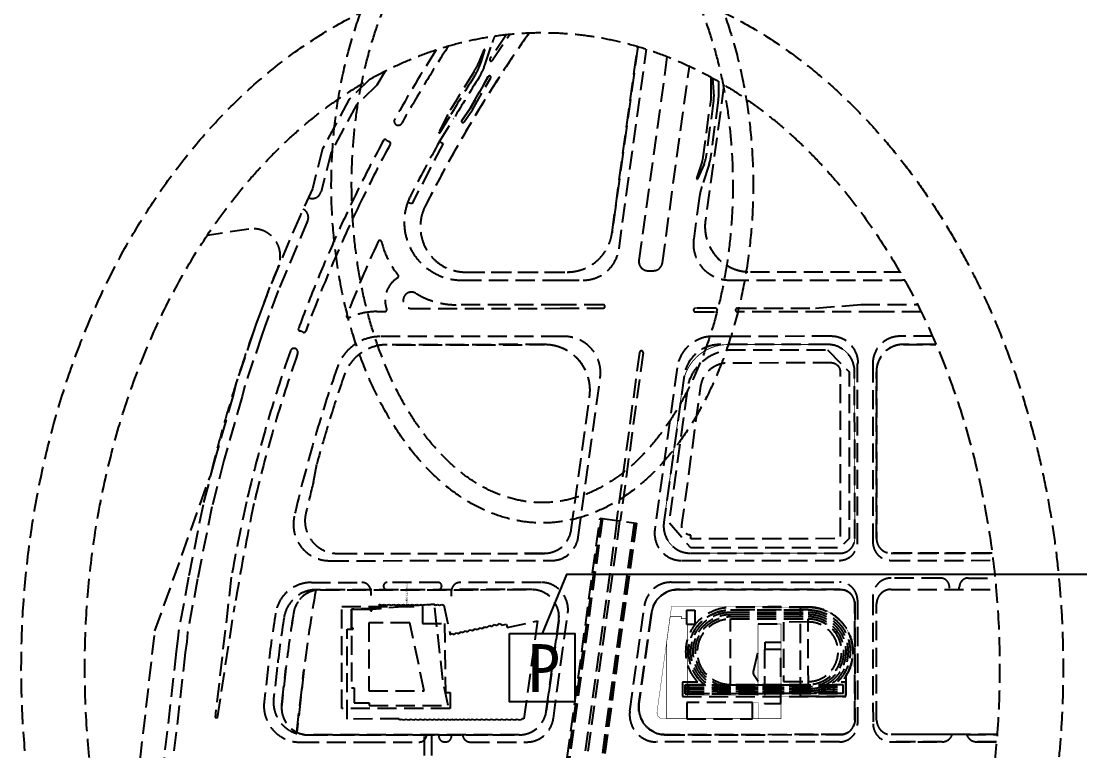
# Model space of a CAD drawing. Extents: x -284868 to 304789, y -137694 to 137894.
# Drawn here: x 60279 to 64446, y -90116 to -87243 of the extents above; entities that cross this region are included whole.
import ezdxf

# ---------------------------------------------------------------- set-up
doc = ezdxf.new("R2010")
doc.units = 0
doc.linetypes.add('DASH', pattern=[0.35, 0.25, -0.1])
doc.layers.get('0').update_dxf_attribs({"linetype": 'CONTINUOUS'})
for name, color, linetype in [('EM-插座', 240, 'CONTINUOUS'), ('P-平面家具', 3, 'CONTINUOUS'), ('WIRE-照明', 130, 'CONTINUOUS')]:
    doc.layers.add(name, color=color, linetype=linetype)
doc.styles.add('宋体', font='')
doc.styles.get('宋体').set_extended_font_data('SimSun')

# ---------------------------------------------------------------- blocks, each defined once
blk = doc.blocks.new('A$C55573B10')
at = {"ltscale": 5}
blk.add_lwpolyline([(0, 1.152), (1.097, 1.152), (1.097, 0), (0, 0)], close=True, dxfattribs=at)
at = {"style": '宋体'}
blk.add_text('P', height=0.804, dxfattribs=at).set_placement((0.305, 0.169))
blk = doc.blocks.new('A$Cc0ea1f79')
at = {"layer": 'P-平面家具', "color": 251, "linetype": 'DASH', "ltscale": 300}
for p, q in [((-2019.4, 900.2, -60.7), (-1948.9, 887.4, -60.7)), ((-679, 404.2), (-588.2, 347.8)), ((-601.6, 307.8, -60.7), (-554, 274.9, -60.7)), ((-595.5, 316.7, -60.7), (-548.3, 284, -60.7)), ((-554, 274.9, -60.7), (-428.5, 202.9, -60.7)), ((-548.3, 284, -60.7), (-423.1, 212.2, -60.7)), ((-2162.5, -237.4, -60.7), (-3417.4, -64.9, -60.7)), ((-2161.6, -231.4, -60.7), (-3416.6, -58.9, -60.7)), ((-2170.2, -294, -60.7), (-3425.2, -121.5, -60.7)), ((-2171.7, -304.6, -60.7), (-3426.6, -132.1, -60.7)), ((-2180.3, -367.2, -60.7), (-3435.3, -194.7, -60.7)), ((-2179.5, -361.2, -60.7), (-3434.4, -188.7, -60.7)), ((-1510.8, -397.3, -60.7), (-2172, -306.4, -60.7)), ((-2577.8, -849.3, -60.7), (-2577.7, -939.3, -60.7)), ((-2468.5, -1301.4), (-2970.3, -1301.7)), ((-2397, -1566.9), (-2397.1, -1372.8)), ((-3041.5, -1787.7), (-3041.5, -1710.6)), ((-3041.5, -1710.6), (-3041.5, -1787.7))]:
    blk.add_line(p, q, dxfattribs=at)
at = {"layer": 'P-平面家具', "color": 251, "linetype": 'DASH', "ltscale": 300, "extrusion": (0, 0, -1)}
for p, q in [((-2852.2, -562.3, -60.7), (-2817.4, -562.3, -60.7)), ((-2852.2, -576.6, -60.7), (-2817.4, -576.6, -60.7)), ((-2843.5, -562.3, -60.7), (-2843.2, -1183.7, -60.7)), ((-2834.8, -562.3, -60.7), (-2834.4, -1183.7, -60.7)), ((-2826.1, -562.3, -60.7), (-2825.7, -1183.7, -60.7)), ((-2817.3, -741.3, -60.7), (-2557.3, -741.2, -60.7)), ((-2817.3, -741.3, -60.7), (-2817.1, -1024.8, -60.7)), ((-2557.3, -741.2, -60.7), (-2557.1, -1047.1, -60.7)), ((-2852, -1005.2, -60.7), (-2817.1, -1005.2, -60.7)), ((-2817.1, -1047.2, -60.7), (-2557.1, -1047.1, -60.7)), ((-2851.9, -1148, -60.7), (-2817, -1148, -60.7)), ((-2851.9, -1183.7, -60.7), (-2817, -1183.7, -60.7))]:
    blk.add_line(p, q, dxfattribs=at)
at = {"layer": 'P-平面家具', "color": 251, "linetype": 'DASH', "ltscale": 300, "elevation": -60.7}
for points in [[(-3427.7, 1618.3), (-2604.7, 1524)], [(-434.8, 679.2), (-435.1, 679.4), (-512.4, 759.4), (-708, 864.3), (-864.9, 904.6), (-970.8, 953.2), (-1252.2, 1072.7), (-1394.9, 1125.2), (-1429.8, 1137.6), (-1628.8, 1204.3), (-1673.1, 1215.6), (-1925.2, 1287.4), (-2108.2, 1335), (-2393.8, 1391.5), (-2606.9, 1431.7), (-2634.4, 1433.9), (-2686.1, 1440.2), (-3427.8, 1525.2)], [(-2604.7, 1524), (-1997.7, 1307.2)], [(-1023.3, 1154), (-1048.2, 1318.6)], [(-2751.9, 1008.8), (-2895.2, 1025.2)], [(-3014.5, 918.7), (-3014, 90.2)], [(-2442.6, 41.2), (-2443.1, 872.6)], [(-2300.2, 802.9), (-2299.7, -8)], [(-1478.6, 574.3), (-1478.3, -9.4)], [(-679.1, 404), (-686.8, 390.3), (-924.1, 513.3), (-918.2, 529.6)], [(-3200, 462.5), (-3000.7, 463.1)], [(-3199.9, 433.9), (-3000.6, 434.5)], [(-1192.7, 301.2), (-1192.5, -98)], [(-2921.5, -15.9), (-2564.3, -65)], [(-3416.1, -55.3), (-2161.2, -227.8), (-2180.8, -370.8), (-3435.7, -198.3), (-3464.7, -194.3)], [(-2207.1, -114.1), (-1681.1, -186.4)], [(-305, -375.6), (-1038.2, -274.8)], [(-455.9, -715.3), (-989.2, -642)], [(-1348.8, -1490.7), (-1348.9, -1320.7), (-1349.2, -767.7)], [(-1334.9, -767.7), (-1334.7, -1074.8), (-1320.4, -1253.4), (-1320.2, -1476.6)], [(-1192.1, -819), (-1191.7, -1404.2)], [(-2511.5, -1015.7), (-2511.5, -992)], [(-3013, -1670.1), (-3012.9, -1790)]]:
    blk.add_lwpolyline(points, dxfattribs=at)
at = {"layer": 'P-平面家具', "color": 251, "linetype": 'DASH', "ltscale": 300}
for points in [[(-945, 941.3), (-945.1, 941.1, -0.405429), (-991.5, 923.2), (-1265.4, 1039.5), (-1407.1, 1091.6), (-1441.4, 1103.8), (-1638.9, 1170), (-1682.4, 1181.2), (-1934.6, 1252.9), (-2116.2, 1300.2), (-2400.6, 1356.4), (-2611.7, 1396.2), (-2647.8, 1399.2), (-2690.2, 1404.8), (-3411.3, 1487.4, -0.430306), (-3430, 1512.3), (-3427.8, 1525.2)], [(-2743.6, 1078.3), (-2883.9, 1094.4, 0.448246), (-3043.1, 952.4), (-3042.9, 691.3), (-3042.8, 486, 0.381966), (-3014.2, 454.1)], [(-2535.1, 1049.5, -0.369023), (-2414.5, 908.5), (-2414.3, 709.9, -0.410161), (-2449.5, 674.2), (-2465.6, 674)], [(-2153.8, 975.7, 0.482348), (-2328.7, 836.4), (-2328.2, -35.8, 0.374582), (-2235.6, -141.9), (-1608.3, -228.1, 0.454987), (-1446, -86.5), (-1446, -70.6), (-1446.4, 637.2, 0.318471), (-1566, 805.6)], [(-401.8, 617.7), (-457.5, 651.2), (-534.2, 730.6), (-721.1, 830.8), (-876.1, 870.6), (-876.1, 870.6, -0.471243), (-899.5, 920.5)], [(-2442.7, 409.9, 1), (-2414.2, 409.9), (-2414.3, 610.5, 1), (-2442.9, 610.5)], [(-892.9, 518.6, 0.559571), (-1224.8, 314.6), (-1224.6, -70.5), (-1224.6, -160.7, 0.374582), (-1101.2, -302.2), (-315.8, -410.1)], [(-3014.2, 408.6), (-3024.3, 406.5, 0.354118), (-3041.3, 385.5), (-3041.3, 378.5, 0.476976), (-3015.4, 357.6), (-3014.1, 357.8)], [(-3014.1, 314), (-3017.2, 313.4, 0.354118), (-3042.7, 281.9), (-3042.5, 62.4, 0.374582), (-2950, -43.7), (-2535.7, -100.6, 0.454987), (-2413.9, 5.6), (-2414.1, 322.2, 0.414235), (-2449.9, 357.9), (-2468.7, 357.9)], [(-426.7, 248.8, 0.06308), (-378, 225.8), (-288.3, 196.6, -0.031121), (-263.5, 186.8, -0.031121)], [(-1552.5, -1243.7, 0.414214), (-1445.4, -1136.5), (-1445.7, -737.7), (-1445.7, -672, 0.374582), (-1569.1, -530.6), (-2206.2, -443, 0.454987), (-2327.9, -549.2), (-2327.5, -1169.1, 0.414214), (-2256.1, -1240.5), (-1552.5, -1240.1)], [(-443, -693.5), (-505, -693.5, -0.034174), (-514.7, -692.8), (-755.6, -659.7, -0.045361), (-768.2, -656.8), (-856.4, -627.7, 0.045361), (-894.2, -619), (-1061.9, -596, 0.454987), (-1224.2, -737.6), (-1223.8, -1414.9, 0.024433), (-1223.3, -1425.4, 0.024433)], [(-1445.2, -1535.4), (-1445.3, -1407.9, 0.414214), (-1552.5, -1300.8), (-2256, -1301.2, 0.414214), (-2327.4, -1372.7), (-2327.2, -1774.1)], [(-2443, -1641.4), (-2432.6, -1641.4, -0.414214), (-2396.9, -1677.1), (-2396.8, -1781.9)]]:
    blk.add_lwpolyline(points, format="xyb", dxfattribs=at)
at = {"layer": 'P-平面家具', "color": 251, "linetype": 'DASH', "ltscale": 300, "elevation": -60.7}
for points in [[(-1314.9, 1095.8, 0.030348), (-1997.7, 1307.2)], [(-2945.7, 1287.4), (-2946.7, 1278.1), (-2506.4, 1210, -0.010377), (-2103.3, 1134.5)], [(-2096.4, 1164.1, 0.008823), (-2393.8, 1223.7), (-2945.7, 1287.4)], [(-1145.1, 1032, 0.504773), (-1023.3, 1154)], [(-1169.7, 1038.8, 0.006621), (-1314.9, 1095.8)], [(-2747.6, 1042.8), (-2871.2, 1057, 0.448246), (-3014.5, 929.2), (-3014, 90.2, 0.374582), (-2921.4, -15.9), (-2564.3, -65, 0.454987), (-2442.5, 41.2), (-2443, 889, 0.369609), (-2551.9, 1016)], [(-2895.2, 1025.2, 0.448244), (-3014.5, 918.7)], [(-2751.8, 1008.8), (-2895.1, 1025.2, 0.448244), (-3014.5, 918.7)], [(-2533.3, 978.4, -0.320429), (-2444.6, 890.9, 0.014791), (-2760.1, 937.8), (-3003.7, 965.8, -0.317837), (-2895.2, 1025.2), (-2751.9, 1008.8, -0.010098), (-2533.3, 978.4)], [(-2533.3, 978.4, 0.010098), (-2751.9, 1008.8)], [(-2444.6, 890.9, -0.042863), (-2443.1, 872.6), (-2442.6, 41.2, -0.454985), (-2564.3, -65), (-2921.5, -15.9, -0.374581), (-3014, 90.2), (-3014.5, 918.7, -0.114147), (-3003.7, 965.8), (-2760.1, 937.8, -0.014791), (-2444.6, 890.9)], [(-2443.1, 872.6, 0.368352), (-2533.3, 978.4)], [(-2142.2, 930.5, 0.483551), (-2300.1, 805.2), (-2299.6, -8, 0.374582), (-2207.1, -114.1), (-1681.1, -186.4, 0.350521), (-1489.6, -72.2, 0.090097), (-1478.2, -9.4), (-1478.6, 610.6, 0.319585), (-1598.8, 779.2)], [(-1363.4, 769.8, 0.677964), (-1372.5, 760.1, -0.109817), (-1348.2, 651.2), (-1348.2, 619, 0.519449), (-1338.7, 612.3, -0.357063), (-1215, 568.5, 0.457355), (-1204.3, 566.7, -0.113426), (-1073.4, 632.3, 0.710958), (-1072.1, 645.7)], [(-303.2, 369.3, 0.015551), (-606.7, 552.6, -1), (-591, 580.6, -0.013877), (-318, 417)], [(-933.7, 460.8, 0.558959), (-1192.7, 301.2)], [(-251, 51.2, 0.036471), (-933.7, 460.8)], [(-337, 110.6, 0.031685), (-933.6, 460.8)], [(-572.9, 371.9), (-642, 407.2, 0.959326), (-644.1, 403.5), (-578.3, 362.7)], [(-1192.7, 305.9), (-1192.4, -98, 0.374582), (-1038.2, -274.8), (-305, -375.5)], [(-418.9, 265, 0.062981), (-370.3, 242.1), (-319.7, 225.7, 0.968604), (-318.3, 229.7), (-366.5, 248.9, -0.047545), (-402.7, 267.4)], [(-257.7, 141.1), (-353.7, 205.6, 0.414214), (-361.2, 204.2, 0.414214), (-359.7, 196.7), (-256.3, 127.3)], [(-257.7, 141.1), (-353.7, 205.6, 0.414214), (-361.2, 204.2, 0.414214), (-359.7, 196.7), (-256.3, 127.3)], [(-3014, 90.2, 0.374582), (-2921.5, -15.9)], [(-2564.3, -65, 0.454987), (-2442.6, 41.2)], [(-2299.7, -8, 0.374582), (-2207.1, -114.1)], [(-1681.1, -186.4, 0.454987), (-1478.3, -9.4)], [(-1192.5, -98, 0.374582), (-1038.2, -274.8)], [(-1510.8, -397.3, 1), (-1508.8, -383.1), (-2170, -292.2)], [(-344.7, -490.9), (-1146.6, -380.6, 0.455554), (-1187.2, -416.1), (-1187.1, -437.7, 0.374047), (-1156.3, -473), (-383, -579.3)], [(-429.5, -669.7), (-501.9, -675, -0.052394), (-516.8, -674.5), (-748.1, -642.7, -0.069738), (-767.2, -637.3), (-825.5, -611.6, -0.952553), (-824.2, -608.3), (-761.8, -628.8, 0.045361), (-749.2, -631.7), (-512.8, -664.2, 0.034174), (-503, -664.9), (-426.8, -664.9)], [(-989.2, -642, 0.454987), (-1192.1, -819)], [(-455.9, -715.3), (-989.1, -642, 0.318729), (-1172.4, -737.5, 0.119002), (-1192, -819), (-1191.7, -1404.2, 0.007712), (-1191.6, -1407.5, 0.007712)], [(-3012.9, -1790), (-3013.2, -1373.1, -0.414214), (-2956.1, -1315.9), (-2498.9, -1315.7)], [(-3013, -1613.8), (-3013.1, -1373.1, -0.414214), (-2956, -1315.9), (-2498.9, -1315.7, -0.414214), (-2441.7, -1372.8), (-2441.5, -1786.2)], [(-2498.9, -1315.7, -0.220954), (-2455.3, -1335.9, -0.177054), (-2441.8, -1372.8), (-2441.5, -1786.2)], [(-1477.3, -1549.3), (-1477.4, -1422.2, 0.414214), (-1584.6, -1315.1), (-2241.7, -1315.5, 0.414214), (-2298.9, -1372.7), (-2298.6, -1770.4)], [(-2298.7, -1770.4), (-2298.9, -1372.7, -0.41421), (-2241.8, -1315.5), (-1584.6, -1315.2)], [(-1584.6, -1315.2, -0.414213), (-1477.4, -1422.2), (-1477.4, -1549.3)]]:
    blk.add_lwpolyline(points, format="xyb", dxfattribs=at)
for points in [[(-674.6, 624.7, -0.438973), (-672.1, 614.5, 0.04253), (-679.1, 601.4, -0.439702), (-689.1, 598, 0.011008), (-912.5, 712.5, 0.024454), (-1425.3, 930.9, -0.437142), (-1429.3, 940.6, 0.042938), (-1424.3, 954.6, -0.442015), (-1414.9, 959.5, -0.035477)], [(-1321.3, 338.1, -0.138701), (-1276.1, 498, 1.322073), (-1335.7, 514.8), (-1335.3, -70.6), (-1335.2, -239.4, 1), (-1320.9, -239.4), (-1321, -70.6)], [(-601.6, 307.8), (-554, 274.9), (-428.5, 202.9, 0.414214), (-421.2, 204.9, 0.414214), (-423.1, 212.2), (-548.3, 284), (-595.5, 316.7, 0.414214), (-603, 315.3, 0.414214)], [(-2442.2, -535.6, 0.374582), (-2534.7, -429.6), (-2891.9, -380.5, 0.454987), (-3013.7, -486.7), (-3013.3, -1173.1, 0.414214), (-2956.1, -1230.2), (-2498.9, -1230, 0.414214), (-2441.8, -1172.8)], [(-1477.6, -1122.2), (-1477.8, -699.3, 0.374582), (-1601.2, -557.9), (-2177.6, -478.6, 0.454987), (-2299.3, -584.9), (-2299, -1172.7, 0.414214), (-2241.8, -1229.8), (-1584.7, -1229.4, 0.414214)], [(-1349.3, -682, 1), (-1335, -682), (-1335, -602.7, 1), (-1349.3, -602.7)], [(-2804.3, -950.1), (-2804.2, -1047.3, 0.999529), (-2569.9, -1047.1), (-2570, -950)], [(-2862.7, -1015.9), (-2511.5, -1015.7), (-2511.5, -1047, -0.595026), (-2782.7, -1194.4), (-2862.6, -1194.5)]]:
    blk.add_lwpolyline(points, format="xyb", close=True, dxfattribs=at)
for points in [[(-2951.8, 767.7), (-2598.3, 768), (-2598.3, 743.8), (-2593.9, 743.8), (-2593.7, 750.6), (-2518.9, 750.6), (-2518.9, 675.7), (-2525.7, 675.7), (-2525.7, 671.2), (-2518.9, 671.2), (-2517.4, 637), (-2500.2, 641.5), (-2504.1, 632.3), (-2500.6, 621.6), (-2504, 613.6), (-2500.6, 602.8), (-2504, 594.8), (-2500.6, 584.1), (-2504, 576.1), (-2500.6, 565.3), (-2504, 557.3), (-2500.6, 546.6), (-2504, 538.6), (-2500.6, 529), (-2504, 521), (-2500.6, 511.4), (-2504, 503.4), (-2500.6, 493.8), (-2504, 485.7), (-2500.6, 476.2), (-2503.6, 469.1), (-2500.6, 460.1), (-2501.8, 448.5), (-2500.5, 444), (-2501, 437.9), (-2499.9, 424.6), (-2502.2, 423.9), (-2503.9, 419.9), (-2500.5, 411.9), (-2503.9, 403.9), (-2500.5, 394.7), (-2503.9, 386.7), (-2621.1, 361.7), (-2615.6, 354.5), (-2619, 346.5), (-2612.1, 337), (-2615.5, 329), (-2608.4, 319.6), (-2611.8, 311.6), (-2604.7, 302.2), (-2608.1, 294.1), (-2600.6, 283), (-2604, 275), (-2596.6, 263.9), (-2600, 255.9), (-2592.5, 244.8), (-2595.9, 236.7), (-2588.4, 225.6), (-2591.8, 217.6), (-2584.3, 206.5), (-2587.7, 198.5), (-2580.2, 187.4), (-2583.6, 179.3), (-2576.2, 168.2), (-2579.6, 160.2), (-2582, 159.7), (-2578.1, 141.2), (-2591.3, 138.4), (-2565.8, 18.4), (-2951.4, 72.4), (-2951.4, 80.9), (-2953.8, 80.4), (-2956.1, 87.3), (-2953.8, 100.4), (-2956.1, 107.3), (-2953.8, 120.4), (-2956, 127), (-2953.9, 140.4), (-2956.1, 147.3), (-2953.9, 160.4), (-2956.1, 167.3), (-2953.9, 180.4), (-2956.1, 187.3), (-2953.9, 200.4), (-2956.1, 207.3), (-2953.9, 220.4), (-2956.1, 227), (-2953.9, 238.6), (-2956.1, 245.5), (-2953.9, 256.9), (-2956.2, 263.7), (-2953.9, 275.1), (-2956.2, 281.9), (-2953.9, 290.8), (-2956.2, 297.6), (-2954, 307.9), (-2956.1, 315), (-2954, 324), (-2956.2, 330.8), (-2954, 340.1), (-2956, 347.8), (-2954, 356.1), (-2956.2, 363), (-2954, 372.2), (-2956.2, 379), (-2954, 389.8), (-2956.2, 396.6), (-2954, 407.4), (-2956.2, 414.3), (-2954, 425), (-2956.2, 431.9), (-2954, 442.6), (-2956.3, 449.5), (-2954, 461.4), (-2956.1, 467.8), (-2954.1, 480.1), (-2956.3, 487), (-2954.1, 498.9), (-2956.3, 505.7), (-2954.1, 517.6), (-2956.3, 524.5), (-2954.1, 536.4), (-2956.3, 543.2), (-2954.1, 555.1), (-2956.3, 562), (-2951.7, 563)], [(-2847.2, 381.3), (-2847.2, 362.9), (-2910.7, 362.9), (-2911, 788.5), (-2509.6, 788.7), (-2509.4, 470.9), (-2576.2, 470.8), (-2576.1, 384.4)], [(-2887.9, 739.9), (-2887.8, 681.7), (-2898.2, 681.7), (-2898, 370.3), (-2797.2, 391.3), (-2499.8, 423.9), (-2517.4, 637), (-2518.9, 750.6), (-2829.6, 750.4), (-2829.6, 739.9)], [(-2840.6, 682.5), (-2840.5, 464.1), (-2573.3, 521.6), (-2573.4, 682.6)], [(-2580.1, -568.6), (-2523, -568.6), (-2522.9, -600.3), (-2580.1, -600.4)]]:
    blk.add_lwpolyline(points, close=True, dxfattribs=at)
at = {"layer": 'P-平面家具', "color": 251, "linetype": 'DASH', "ltscale": 300}
for points in [[(-2413.3, -1169.2, -0.414214), (-2484.6, -1240.7), (-2970.4, -1240.9, -0.414214), (-3041.8, -1169.6), (-3041.9, -1073.1), (-3042, -873.1), (-3042.2, -451, -0.454987), (-2920.5, -344.8), (-2506.2, -401.8, -0.374582), (-2413.6, -507.8), (-2413.4, -872.8), (-2413.3, -1072.8)], [(-3013, -1613.8, -0.317837), (-3041.6, -1573.4), (-3041.7, -1373.1), (-3041.6, -1573.4, 0.317837)]]:
    blk.add_lwpolyline(points, format="xyb", close=True, dxfattribs=at)
at = {"layer": 'P-平面家具', "color": 251, "linetype": 'DASH', "ltscale": 300, "elevation": -60.7, "flags": 128}
for points in [[(-3013.3, -1173.1), (-3013.4, -1016), (-3013.5, -797.6), (-3013.7, -486.7, -0.454987), (-2892, -380.5), (-2534.8, -429.6, -0.374582), (-2442.2, -535.6), (-2442.1, -825.3), (-2442, -1015.6), (-2441.9, -1172.8, -0.414214), (-2499, -1230), (-2956.1, -1230.2, -0.414214)], [(-1499, -1122.2), (-1584.7, -1208), (-2241.9, -1208.4), (-2277.6, -1172.7), (-2277.9, -584.9), (-2180.5, -499.9), (-1635, -574.9, -0.306828), (-1499.3, -730.5), (-1499, -1122.2, 0)]]:
    blk.add_lwpolyline(points, format="xyb", close=True, dxfattribs=at)
at = {"layer": 'P-平面家具', "color": 251, "linetype": 'DASH', "ltscale": 300, "extrusion": (0, 0, -1), "const_width": 1.43, "elevation": 60.7}
blk.add_lwpolyline([(2862.7, -939.5), (2950.6, -939.5), (2950.8, -491.7, -0.00001), (2950.8, -475.2, 0.216795), (2942.8, -457.4, 0.218249), (2923.9, -451.8), (2507.3, -509.1), (2507, -939.3), (2511.6, -939.3), (2511.5, -1047, 0.595027), (2782.7, -1194.4), (2862.6, -1194.5), (2862.7, -939.5)], format="xyb", dxfattribs=at)
at = {"layer": 'P-平面家具', "color": 251, "linetype": 'DASH', "ltscale": 300, "extrusion": (0, 0, -1), "elevation": 60.7}
for points, const_width in [([(2950.8, -489.5), (2950.6, -939.5), (2577.7, -939.3), (2577.8, -849.3), (2860.6, -849.5), (2860.8, -570.9), (2580.1, -570.7), (2580.1, -600.4), (2522.9, -600.3), (2523, -568.6), (2556.5, -568.6), (2556.5, -547.1), (2548, -547.1), (2548, -503.5), (2635.4, -491.5), (2650.8, -489.3), (2950.8, -489.5)], 2.14), ([(2950.6, -828.1), (2888.5, -828), (2888.5, -849.5), (2950.6, -849.5)], 1.43)]:
    blk.add_lwpolyline(points, dxfattribs=dict(at, const_width=const_width))
at = {"layer": 'P-平面家具', "color": 251, "linetype": 'DASH', "ltscale": 300, "const_width": 0.0714, "elevation": -60.7}
blk.add_lwpolyline([(-2635.4, -491.5), (-2635.4, -570.8), (-2523, -568.6), (-2507.2, -568.5), (-2507.1, -509), (-2635.4, -491.5)], dxfattribs=at)
at = {"layer": 'P-平面家具', "color": 251, "linetype": 'DASH', "ltscale": 300, "elevation": -60.7}
for const_width in [3.57, 0.714, 0.714]:
    blk.add_lwpolyline([(-1477.6, -1122.2, -0.414214), (-1584.7, -1229.4), (-2241.8, -1229.8, -0.414214), (-2299, -1172.7), (-2299.4, -584.9, -0.454987), (-2177.6, -478.7), (-1632.1, -553.6, -0.374582), (-1477.8, -730.5)], format="xyb", close=True, dxfattribs=dict(at, const_width=const_width))
at = {"layer": 'P-平面家具', "color": 251, "linetype": 'DASH', "ltscale": 300, "extrusion": (0, 0, -1), "elevation": 60.7}
for points in [[(2950.8, -568.8), (2950.6, -828.1), (2886.4, -828), (2886.5, -568.8), (2950.8, -568.8)], [(2851.9, -1183.7), (2852.2, -562.3)], [(2817.4, -562.3), (2817, -1183.7)], [(3013.6, -736.9), (3013.6, -736.9)], [(2890.6, -875.2), (2890.6, -939.5), (2677.7, -939.4), (2677.8, -875.1), (2890.6, -875.2)], [(2677.7, -939.4), (2677.8, -877.2), (2649.2, -877.2), (2649.1, -939.3)]]:
    blk.add_lwpolyline(points, dxfattribs=at)
blk.add_lwpolyline([(2806.7, -551.6), (2862.9, -551.6), (2862.6, -1194.5), (2806.3, -1194.4), (2806.3, -1176, -0.654368), (2511.5, -1047), (2511.7, -741.2, -0.654369), (2806.6, -612.5)], format="xyb", close=True, dxfattribs=at)
for points in [[(2817.4, -562.3), (2852.2, -562.3), (2851.9, -1183.7), (2817, -1183.7), (2817, -1148.6, -0.713631), (2522.2, -1047), (2522.4, -741.2, -0.713631), (2817.3, -639.9), (2817.4, -562.3)], [(2852.1, -741.3, 1), (2522.4, -741.2), (2522.2, -1047, 0.99953), (2851.9, -1047.4), (2852.1, -741.4)], [(2843.4, -741.3, 1), (2531.1, -741.2), (2530.9, -1047.1, 0.99953), (2843.2, -1047.4), (2843.4, -741.4)], [(2834.7, -741.3, 1), (2539.8, -741.2), (2539.7, -1047.1, 0.99953), (2834.5, -1047.4), (2834.7, -741.4)], [(2826, -741.3, 1), (2548.5, -741.2), (2548.4, -1047.1, 0.99953), (2825.8, -1047.4), (2826, -741.4)], [(2817.3, -741.3, 1), (2557.3, -741.2), (2557.1, -1047.1, 0.99953), (2817.1, -1047.3), (2817.3, -741.3)], [(2557.3, -741.2, -1), (2817.3, -741.3)], [(2804.6, -849.4), (2780.1, -834.6, 0.193236), (2764.4, -832), (2686, -849.4)]]:
    blk.add_lwpolyline(points, format="xyb", dxfattribs=at)
at = {"layer": 'P-平面家具', "color": 251, "linetype": 'DASH', "ltscale": 300, "elevation": -60.7, "flags": 128}
blk.add_lwpolyline([(-1549, -1136.6, -0.414213), (-1584.7, -1172.3), (-2241.9, -1172.7), (-2242.2, -584.8), (-2227.9, -584.8, -0.454987), (-2187.3, -549.4), (-1641.8, -624.4, -0.374582), (-1549.3, -730.5), (-1549, -1136.6)], format="xyb", dxfattribs=at)
at = {"layer": 'P-平面家具', "color": 251, "linetype": 'DASH', "ltscale": 300}
for centre, radius, start, end in [((-3400.9, -4417.7, -60.7), 5701.8, 70.6644, 76.8465), ((-3400.9, -4417.7, -60.7), 5732.1, 70.66441, 76.8465), ((-3395.7, -4417.4, -60.7), 5498.6, 81.172, 83.2325), ((-3395.7, -4417.4), 5534.3, 81.0538, 83.2325), ((-3395.7, -4417.4, -60.7), 5464.3, 80.9185, 83.2328), ((-2550.2, 872.6, -60.7), 107.1, 0.033, 80.9185), ((-3395.7, -4417.4), 5534.3, 70.6936, 77.032), ((-1508, 976.8, -60.7), 15.2, 250.6644, 70.6644), ((-3395.7, -4417.4, -60.7), 5492.9, 75.4887, 76.8084), ((-3395.7, -4417.4, -60.7), 5498.6, 70.9254, 74.7444), ((-3400.9, -4417.7, -60.7), 5573.2, 65.3014, 68.5572), ((-3395.7, -4417.4), 5534.3, 60.601, 63.1125), ((-1014.1, 301.3, -60.7), 178.6, 63.2194, 180.033), ((-3395.7, -4417.4), 5530.7, 57.5319, 59.4927), ((-3395.7, -4417.4, -60.7), 5548.6, 57.5544, 59.4875), ((-3395.7, -4417.4, -60.7), 5559.3, 57.4265, 59.485), ((-598.6, 312.2, -60.7), 5.36, 145.3371, 235.3371), ((-598.6, 312.2, -60.7), 5.36, 55.3371, 145.3371), ((-425.8, 207.6, -60.7), 5.36, 330.1603, 60.1603), ((-425.8, 207.6, -60.7), 5.36, 240.1603, 330.1603), ((-3395.7, -4417.4, -60.7), 5464.3, 54.8653, 55.9601), ((-1342.1, -767.7, -60.7), 7.14, 0.033, 180.033), ((-2970.3, -1373.1), 71.4, 90.033, 180.033), ((-2468.5, -1372.8), 71.4, 0.033, 90.033), ((-2432.7, -1566.9), 35.7, 263.7293, 0.033), ((-2998.7, -1710.5), 42.9, 109.5042, 180.033)]:
    blk.add_arc(centre, radius, start, end, dxfattribs=at)
at = {"layer": 'P-平面家具', "color": 251, "linetype": 'DASH', "ltscale": 300, "extrusion": (0, 0, -1)}
blk.add_arc((2687.1, -1047.1, 60.7), 130, 179.9671, 359.9671, dxfattribs=at)
at = {"layer": 'P-平面家具', "color": 251, "linetype": 'DASH', "ltscale": 300}
blk.add_ellipse((-2750, 0), major_axis=(-2500, 0), ratio=0.72, dxfattribs=at)
at = {"layer": 'P-平面家具', "linetype": 'DASH', "ltscale": 300}
blk.add_ellipse((-850, 0), major_axis=(1250, 0), ratio=0.6, dxfattribs=at)
for points, knots in [([(-5500, 0), (-5500, -37.8), (-5498.6, -75.6), (-5492, -165.5), (-5485.5, -217.5), (-5467.4, -320.8), (-5455.7, -372.2), (-5427.3, -473.8), (-5410.5, -524.1), (-5372.1, -623.3), (-5350.4, -672.2), (-5302.5, -768.3), (-5276.1, -815.6), (-5219, -908.1), (-5188.3, -953.5), (-5122.5, -1042), (-5087.5, -1085.2), (-5013.6, -1169.3), (-4974.7, -1210.2), (-4875.3, -1306.9), (-4812.8, -1361.5), (-4681, -1465), (-4611.7, -1513.9), (-4466.9, -1606), (-4391.5, -1649.1), (-4235.3, -1729.1), (-4154.7, -1766), (-3988.8, -1833.3), (-3903.7, -1863.7), (-3729.9, -1917.8), (-3641.2, -1941.5), (-3461.2, -1982.1), (-3369.8, -1998.9), (-3185.4, -2025.6), (-3092.3, -2035.4), (-2905.2, -2047.9), (-2811.3, -2050.7), (-2623.5, -2049), (-2529.7, -2044.7), (-2343.1, -2028.8), (-2250.3, -2017.4), (-2066.7, -1987.5), (-1975.9, -1969.1), (-1797.1, -1925.3), (-1709.2, -1900), (-1537.1, -1842.8), (-1452.9, -1810.9), (-1289.2, -1740.6), (-1209.6, -1702.3), (-1056, -1619.4), (-981.9, -1574.9), (-840, -1480.2), (-772.2, -1429.9), (-643.6, -1323.8), (-582.8, -1268.1), (-469, -1151.6), (-416.1, -1090.8), (-327.6, -976.2), (-290.6, -923.1), (-222.8, -814.3), (-191.9, -758.5), (-136.8, -644.7), (-112.5, -586.6), (-70.8, -468.7), (-53.4, -408.9), (-25.7, -288.1), (-15.5, -227), (-2.3, -104.3), (0.6, -42.7), (-0.9, 80.5), (-5.3, 142.1), (-21.5, 264.5), (-33.2, 325.3), (-63.8, 445.7), (-82.6, 505.2), (-127.1, 622.3), (-152.8, 679.9), (-210.6, 792.8), (-242.7, 848), (-313, 955.8), (-351.2, 1008.3), (-433.3, 1110.3), (-477.1, 1159.7), (-570.1, 1255.2), (-619.2, 1301.3), (-722.2, 1389.9), (-776.2, 1432.3), (-888.5, 1513.5), (-946.8, 1552.2), (-1067.4, 1625.5), (-1129.7, 1660.2), (-1257.9, 1725.4), (-1323.7, 1755.9), (-1458.4, 1812.6), (-1527.2, 1838.8), (-1667.5, 1886.7), (-1739, 1908.5), (-1884, 1947.4), (-1957.6, 1964.6), (-2106.3, 1994.4), (-2181.4, 2006.9), (-2332.8, 2027.3), (-2409.1, 2035.1), (-2562.2, 2046.1), (-2639, 2049.1), (-2792.8, 2050.5), (-2869.7, 2048.9), (-3023.1, 2040.8), (-3099.6, 2034.3), (-3251.6, 2016.7), (-3327.2, 2005.6), (-3476.8, 1978.6), (-3550.9, 1962.7), (-3697.1, 1926.5), (-3769.2, 1906.1), (-3911, 1860.8), (-3980.7, 1835.9), (-4117.1, 1781.7), (-4183.9, 1752.5), (-4314.1, 1689.8), (-4377.4, 1656.3), (-4500.4, 1585.3), (-4559.9, 1547.8), (-4674.8, 1468.9), (-4730.1, 1427.6), (-4835.9, 1341.1), (-4886.5, 1296.1), (-4982.5, 1202.6), (-5028, 1154.1), (-5113.4, 1054), (-5153.3, 1002.4), (-5227.1, 896.3), (-5261.1, 841.8), (-5322.7, 730.3), (-5350.3, 673.4), (-5398.7, 557.4), (-5419.6, 498.4), (-5454.4, 378.9), (-5468.2, 318.4), (-5488.7, 196.4), (-5495.3, 135), (-5499.4, 49), (-5500, 24.5), (-5500, 0)], [0, 0, 0, 0, 0.052798, 0.052798, 0.12583, 0.12583, 0.198862, 0.198862, 0.271894, 0.271894, 0.344926, 0.344926, 0.417958, 0.417958, 0.49099, 0.49099, 0.564022, 0.564022, 0.637054, 0.637054, 0.742154, 0.742154, 0.847255, 0.847255, 0.952356, 0.952356, 1.057456, 1.057456, 1.162557, 1.162557, 1.267658, 1.267658, 1.372758, 1.372758, 1.477859, 1.477859, 1.58296, 1.58296, 1.68806, 1.68806, 1.793161, 1.793161, 1.898262, 1.898262, 2.003362, 2.003362, 2.108463, 2.108463, 2.213564, 2.213564, 2.318664, 2.318664, 2.423765, 2.423765, 2.528866, 2.528866, 2.633966, 2.633966, 2.720038, 2.720038, 2.806109, 2.806109, 2.89218, 2.89218, 2.978251, 2.978251, 3.064322, 3.064322, 3.150394, 3.150394, 3.236465, 3.236465, 3.322536, 3.322536, 3.408607, 3.408607, 3.494678, 3.494678, 3.580749, 3.580749, 3.666821, 3.666821, 3.752892, 3.752892, 3.838963, 3.838963, 3.925034, 3.925034, 4.011105, 4.011105, 4.097177, 4.097177, 4.183248, 4.183248, 4.269319, 4.269319, 4.35539, 4.35539, 4.441461, 4.441461, 4.527532, 4.527532, 4.613604, 4.613604, 4.699675, 4.699675, 4.785746, 4.785746, 4.871817, 4.871817, 4.957888, 4.957888, 5.04396, 5.04396, 5.130031, 5.130031, 5.216102, 5.216102, 5.302173, 5.302173, 5.388244, 5.388244, 5.474316, 5.474316, 5.560387, 5.560387, 5.646458, 5.646458, 5.732529, 5.732529, 5.8186, 5.8186, 5.904671, 5.904671, 5.990743, 5.990743, 6.076814, 6.076814, 6.162885, 6.162885, 6.248956, 6.248956, 6.283185, 6.283185, 6.283185, 6.283185]), ([(480, 0), (480, 19.4), (478.9, 38.8), (473.5, 86.9), (468, 115.4), (452.2, 171.9), (442, 199.9), (415.6, 258), (398.9, 288.1), (360.3, 346.7), (338.3, 375.2), (289.4, 430.4), (262.5, 457.1), (204.1, 508.2), (172.6, 532.7), (105.5, 579.2), (69.8, 601.2), (-5.1, 642.6), (-44.5, 661.9), (-126.4, 697.7), (-168.9, 714.1), (-260.9, 745.4), (-310.7, 759.8), (-412.8, 784.8), (-465, 795.4), (-571.2, 812.4), (-625.1, 818.8), (-733.8, 827.5), (-788.6, 829.8), (-898.3, 830.2), (-953.1, 828.2), (-1061.9, 820.2), (-1116, 814), (-1222.4, 797.7), (-1274.8, 787.5), (-1377.2, 763.1), (-1427.3, 748.9), (-1524.1, 716.8), (-1571, 698.9), (-1660.8, 659.6), (-1703.8, 638.1), (-1785.2, 592.1), (-1823.7, 567.4), (-1895.5, 515.3), (-1928.8, 487.7), (-1989.9, 430.2), (-2017.6, 400.1), (-2062.6, 343.2), (-2080.9, 316.7), (-2113.1, 262.5), (-2126.9, 234.8), (-2150, 178.4), (-2159.2, 149.8), (-2171.5, 97.2), (-2175.4, 73.2), (-2180, 25), (-2180.6, 0.9), (-2178.3, -50.6), (-2174.9, -77.9), (-2163.6, -133.6), (-2155.5, -161.9), (-2134, -219.4), (-2120.4, -248.5), (-2086.9, -307.8), (-2066.7, -337.9), (-2020.8, -396.2), (-1995.2, -424.4), (-1939, -478.7), (-1908.4, -504.8), (-1842.6, -554.4), (-1807.4, -578), (-1733, -622.3), (-1693.8, -643.2), (-1611.8, -681.8), (-1569, -699.6), (-1477.9, -732.9), (-1429.3, -748.3), (-1329.7, -775.2), (-1278.5, -786.7), (-1174.4, -805.8), (-1121.3, -813.3), (-1014.2, -824.4), (-960.1, -827.9), (-851.7, -830.7), (-797.3, -830), (-689.1, -824.6), (-635.3, -819.9), (-528.9, -806.3), (-476.4, -797.5), (-373.5, -775.9), (-323.1, -763.2), (-225.1, -733.9), (-177.6, -717.4), (-86, -680.9), (-42, -660.9), (41.8, -617.6), (81.5, -594.3), (156.3, -544.8), (191.3, -518.6), (255.9, -463.5), (285.5, -434.6), (336.1, -377.8), (357.7, -350.1), (395.9, -293.1), (412.5, -263.9), (437.4, -210.5), (446.8, -186.6), (462.2, -138.3), (468.1, -113.8), (476.6, -64.7), (479.1, -39.9), (479.9, -10.1), (480, -5.1), (480, 0)], [0, 0, 0, 0, 0.068634, 0.068634, 0.170323, 0.170323, 0.272013, 0.272013, 0.38558, 0.38558, 0.499147, 0.499147, 0.612715, 0.612715, 0.726282, 0.726282, 0.83985, 0.83985, 0.953417, 0.953417, 1.066984, 1.066984, 1.191695, 1.191695, 1.316405, 1.316405, 1.441116, 1.441116, 1.565827, 1.565827, 1.690537, 1.690537, 1.815248, 1.815248, 1.939958, 1.939958, 2.064669, 2.064669, 2.189379, 2.189379, 2.31409, 2.31409, 2.438801, 2.438801, 2.563511, 2.563511, 2.688222, 2.688222, 2.791633, 2.791633, 2.895044, 2.895044, 2.998455, 2.998455, 3.083709, 3.083709, 3.168964, 3.168964, 3.265756, 3.265756, 3.367676, 3.367676, 3.475589, 3.475589, 3.592317, 3.592317, 3.709045, 3.709045, 3.825772, 3.825772, 3.9425, 3.9425, 4.059228, 4.059228, 4.175956, 4.175956, 4.299459, 4.299459, 4.422963, 4.422963, 4.546466, 4.546466, 4.66997, 4.66997, 4.793474, 4.793474, 4.916977, 4.916977, 5.040481, 5.040481, 5.163984, 5.163984, 5.287488, 5.287488, 5.410991, 5.410991, 5.534495, 5.534495, 5.657999, 5.657999, 5.781502, 5.781502, 5.892145, 5.892145, 6.002787, 6.002787, 6.090285, 6.090285, 6.177783, 6.177783, 6.265281, 6.265281, 6.283185, 6.283185, 6.283185, 6.283185])]:
    blk.add_open_spline(points, degree=3, knots=knots, dxfattribs=at)
at = {"layer": 'P-平面家具', "color": 251, "linetype": 'DASH', "ltscale": 300, "style": '宋体'}
blk.add_text('P3机动车车位（6泊）', height=6.474, rotation=0.5027, dxfattribs=at).set_placement((-2499, 529.6, -60.7))

msp = doc.modelspace()

# ---------------------------------------------------------------- linework, layer by layer
at = {"layer": 'WIRE-照明'}
msp.add_lwpolyline([(66549.6, -89421.3), (62425.1, -89421.3), (62330, -89653.7)], dxfattribs=at)

# ---------------------------------------------------------------- block references
at = {"ltscale": 3, "rotation": 90}
msp.add_blockref('A$Cc0ea1f79', (62330, -87038.5), dxfattribs=at)
at = {"layer": 'EM-插座', "ltscale": 5, "xscale": 234.0720193454588, "yscale": 234.0720193454588, "zscale": 234.0720193454588}
msp.add_blockref('A$C55573B10', (62201.7, -89923.3), dxfattribs=at)

doc.saveas('drawing.dxf')
